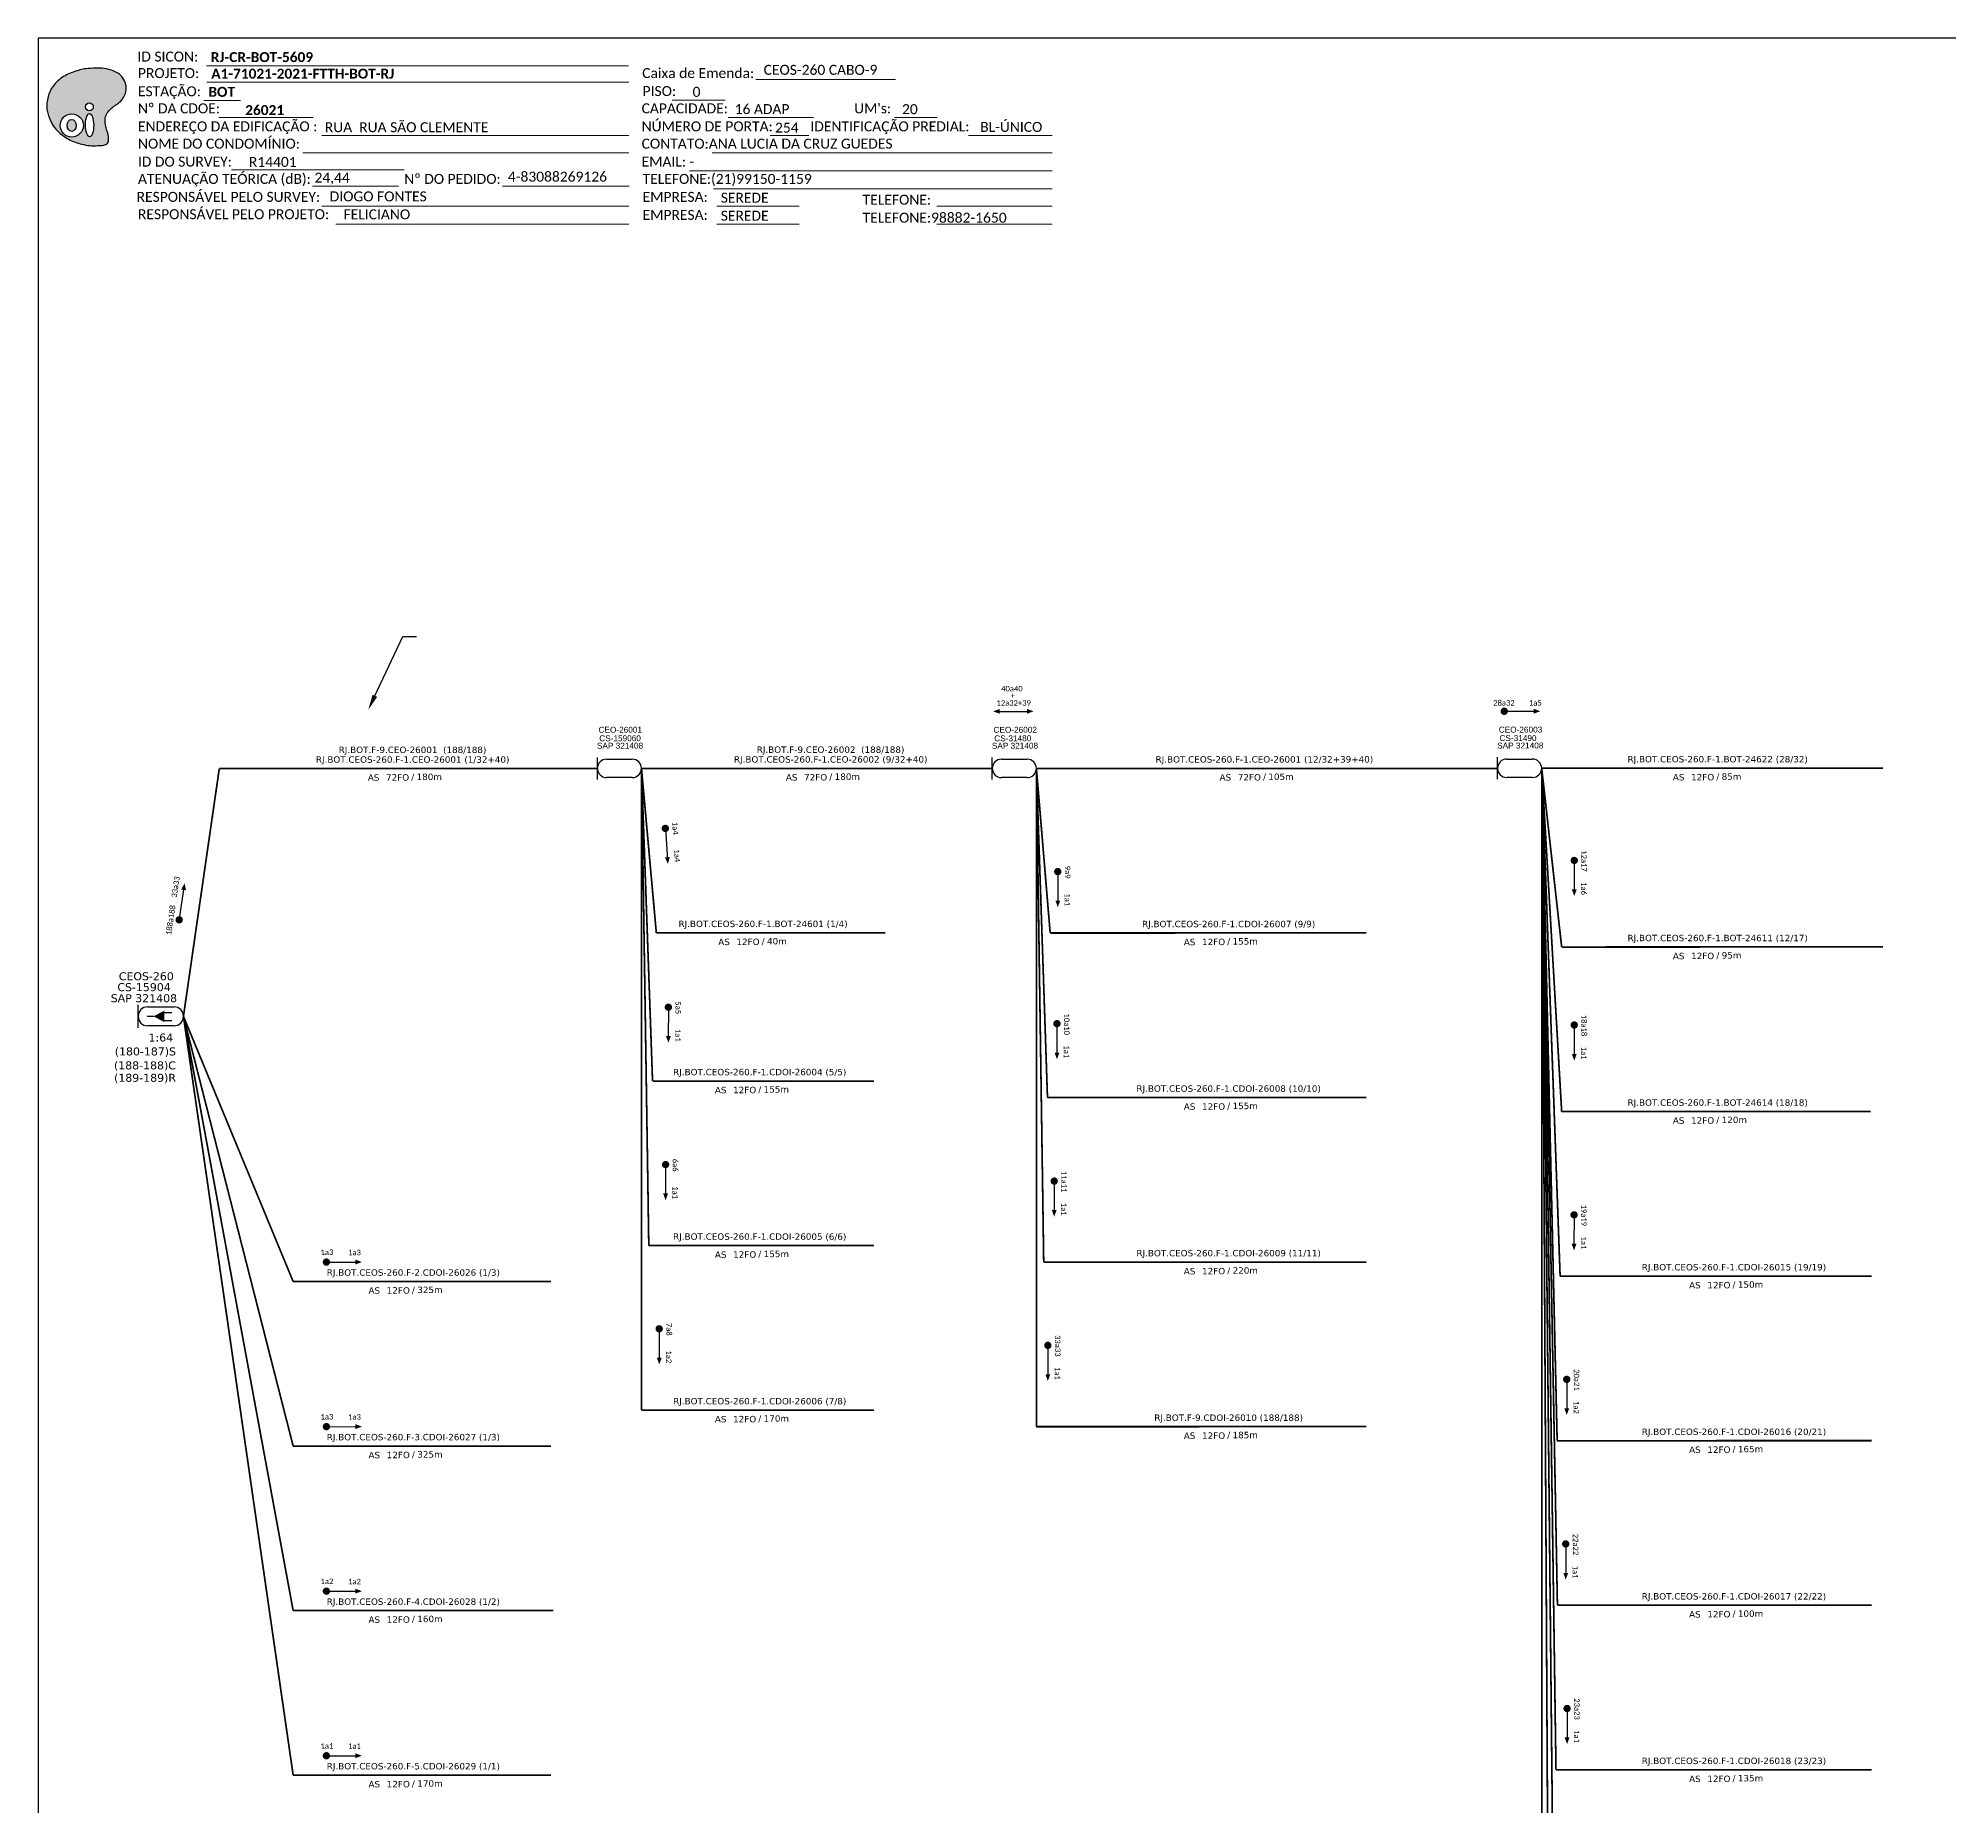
# Model space of a CAD drawing. Header units: metres. Extents: x -10 to 1772, y -3 to 591.
# Drawn here: x -10 to 413.4, y 199.4 to 591.1 of the extents above; entities that cross this region are included whole.
import ezdxf
from ezdxf import colors
from ezdxf.entities.mleader import LeaderData, LeaderLine
from ezdxf.enums import TextEntityAlignment as Align
from ezdxf.math import Vec2, Vec3

# ---------------------------------------------------------------- set-up
doc = ezdxf.new("R2010")
doc.units = ezdxf.units.M
doc.layers.add("20.0-LEGENDA DOS CDO'S", color=1, linetype='Continuous', lineweight=0)
doc.layers.add('40.1-ETIQUETAS', color=1, linetype='Continuous', lineweight=20)
for name, color, linetype in [('20.4-CEOS', 1, 'Continuous'), ('30.4-Selo', 7, 'Continuous'), ('CAP a instalar', 1, 'Continuous'), ('label_cabos', 7, 'Continuous'), ('SETA', 7, 'Continuous')]:
    doc.layers.add(name, color=color, linetype=linetype)
doc.styles.add('ARIAL', font='arial.ttf')
doc.styles.add('siredit', font='verdana.ttf')
doc.styles.get("Standard").update_dxf_attribs({"font": 'arial.ttf'})
doc.styles.add('WMF-Calibri0', font='calibri.ttf')
doc.styles.add('WMF-Calibri1', font='calibrib.ttf')
doc.linetypes.add('FENCELINE1', pattern='A,0.25,-0.1,[133,ltypeshp.shx,S=0.1,R=0,X=-0.1,Y=0],-0.1,1', length=1.45)

# ---------------------------------------------------------------- blocks, each defined once
blk = doc.blocks.new('OI')
h = blk.add_hatch(color=40)
edge = h.paths.add_edge_path()
edge.add_spline(control_points=[(4.35, -0.67), (3.92, -0.99), (3.26, -1.5), (2.81, -2.59), (2.9, -3.5), (3.06, -4.27), (3.31, -4.85), (3.37, -5.39), (3.4, -5.88), (3.2, -6.4), (2.54, -6.61), (1.65, -6.63), (0.55, -6.67), (-0.56, -6.42), (-1.61, -6.14), (-2.77, -5.61), (-3.92, -4.77), (-4.89, -3.7), (-5.34, -2.65), (-5.6, -1.94), (-5.85, -0.96), (-5.71, 0.47), (-5.1, 2.02), (-4.14, 3.02), (-3.3, 3.61), (-2.37, 4.16), (-1.36, 4.44), (-0.56, 4.7), (0.79, 4.85), (2.24, 4.97), (3.79, 4.57), (4.67, 4.21), (5.44, 3.65), (5.76, 2.99), (6.03, 2.21), (6.01, 1.46), (5.72, 0.64), (5.31, 0.08), (4.88, -0.38), (4.51, -0.55), (4.35, -0.67)], knot_values=[0, 0, 0, 0, 1.60434, 2.417191, 3.427595, 4.282808, 4.776746, 5.304182, 5.888771, 6.258406, 6.858137, 7.79129, 8.986195, 10.124242, 11.187857, 12.242908, 13.953784, 15.414161, 16.515391, 17.349188, 17.675853, 19.552021, 21.515531, 22.568638, 23.63245, 24.621084, 25.782718, 26.745347, 27.142653, 29.870543, 31.004649, 31.921532, 32.709589, 33.801391, 34.042471, 35.192333, 35.971461, 36.628871, 37.254359, 37.836911, 37.836911, 37.836911, 37.836911], degree=3, periodic=0)
h.paths.add_polyline_path([(1.13, -0.87, -1), (-0.04, -0.87, -1)], flags=16)
edge = h.paths.add_edge_path(flags=16)
edge.add_ellipse((0.56, -3.59), major_axis=(-0.02, 1.71), ratio=0.361305, start_angle=0, end_angle=360)
h.paths.add_polyline_path([(-0.36, -3.62, -1), (-3.8, -3.62, -1)], flags=16)
edge = h.paths.add_edge_path(flags=0)
edge.add_ellipse((-2.08, -3.62), major_axis=(0, 0.885), ratio=0.758294, start_angle=0, end_angle=360)
at = {"color": 40}
for centre, radius in [((-2.08, -3.62), 1.72), ((0.54, -0.87), 0.587)]:
    blk.add_circle(centre, radius, dxfattribs=at)
blk.add_ellipse((-2.08, -3.62), major_axis=(0, 0.885), ratio=0.758294, start_param=-3.141592653589792, end_param=3.141592653589792, dxfattribs=at)
blk.add_ellipse((0.56, -3.59), major_axis=(-0.02, 1.71), ratio=0.361305, dxfattribs=at)
at = {"color": 40, "start_tangent": (-0.800898, -0.598801), "end_tangent": (-0.800898, -0.598801)}
blk.add_spline([(4.35, -0.67), (3.2, -1.78), (2.9, -2.54), (2.92, -3.55), (3.12, -4.38), (3.28, -4.85), (3.37, -5.37), (3.35, -5.95), (3.2, -6.29), (2.66, -6.55), (1.73, -6.63), (0.54, -6.62), (-0.58, -6.41), (-1.6, -6.11), (-2.56, -5.67), (-3.95, -4.67), (-4.89, -3.56), (-5.37, -2.56), (-5.64, -1.78), (-5.72, -1.46), (-5.63, 0.42), (-4.84, 2.22), (-4.13, 2.99), (-3.27, 3.62), (-2.4, 4.09), (-1.3, 4.47), (-0.37, 4.72), (0.02, 4.77), (2.75, 4.8), (3.85, 4.53), (4.69, 4.16), (5.31, 3.68), (5.85, 2.73), (5.93, 2.5), (5.94, 1.35), (5.67, 0.62), (5.29, 0.08), (4.84, -0.36), (4.35, -0.67)], degree=3, dxfattribs=at)

msp = doc.modelspace()

# ---------------------------------------------------------------- linework, layer by layer
at = {"color": 5}
for p, q in [((313.23, 426.96), (313.23, 431.87)), ((315.27, 431.45), (320.97, 431.45)), ((320.97, 427.38), (315.27, 427.38))]:
    msp.add_line(p, q, dxfattribs=at)
at = {"color": 7}
msp.add_lwpolyline([(-10.03, -2.89), (830.97, -2.89), (830.97, 591.11), (-10.03, 591.11)], close=True, dxfattribs=at)
at = {"lineweight": 0}
for points in [[(27.22, 585.03), (120.72, 585.03)], [(27.33, 581.37), (120.83, 581.37)], [(148.94, 581.98), (179.87, 581.98)], [(26.69, 577.34), (34.75, 577.34)], [(130.43, 577.39), (142.1, 577.39)], [(142.79, 573.56), (161.73, 573.56)], [(52.82, 569.57), (120.83, 569.57)], [(48.62, 565.74), (120.83, 565.74)], [(139.24, 565.74), (214.6, 565.74)], [(32.82, 561.97), (71.03, 561.97)], [(134.27, 561.76), (214.6, 561.76)], [(139.55, 557.78), (214.6, 557.78)]]:
    msp.add_lwpolyline(points, dxfattribs=at)
at = {"color": 7, "lineweight": 0}
for points in [[(29.97, 573.56), (50.85, 573.56)], [(179.65, 573.56), (189.08, 573.56)], [(152.13, 569.57), (160.68, 569.57)], [(196.06, 569.57), (214.56, 569.57)], [(50.71, 558.32), (69.8, 558.32)], [(92.84, 558.32), (120.86, 558.32)], [(52.82, 553.95), (120.83, 553.95)], [(140.3, 553.95), (158.51, 553.95)], [(189.04, 553.95), (214.6, 553.95)], [(55.89, 549.96), (120.83, 549.96)], [(140.3, 549.96), (158.51, 549.96)], [(189.04, 549.96), (214.6, 549.96)]]:
    msp.add_lwpolyline(points, dxfattribs=at)
at = {"const_width": 0.81}
for points in [[(314.31, 442.03, 1), (315.12, 442.03, 1)], [(128.86, 416.49, 1), (128.92, 415.68, 1)], [(215.81, 406.92, 1), (215.81, 406.11, 1)], [(330.22, 409.39, 1), (330.22, 408.58, 1)], [(129.55, 376.89, 1), (129.55, 376.08, 1)], [(215.63, 373.24, 1), (215.63, 372.43, 1)], [(330.22, 372.94, 1), (330.22, 372.13, 1)], [(128.94, 342.03, 1), (128.94, 341.22, 1)], [(215.02, 338.37, 1), (215.02, 337.56, 1)], [(330.17, 330.9, 1), (330.17, 330.09, 1)], [(53.4, 320.03, 1), (54.21, 320.03, 1)], [(127.53, 305.65, 1), (127.53, 304.84, 1)], [(213.61, 301.99, 1), (213.61, 301.18, 1)], [(328.55, 294.45, 1), (328.55, 293.64, 1)], [(53.4, 283.58, 1), (54.21, 283.58, 1)], [(328.33, 258, 1), (328.33, 257.19, 1)], [(53.4, 247.13, 1), (54.21, 247.13, 1)], [(328.63, 221.55, 1), (328.63, 220.74, 1)], [(53.4, 210.68, 1), (54.21, 210.68, 1)]]:
    msp.add_lwpolyline(points, format="xyb", close=True, dxfattribs=at)
at = {"color": 5, "const_width": 0.378}
msp.add_lwpolyline([(211.08, 429.37), (313.23, 429.37)], dxfattribs=at)
at = {"color": 7, "const_width": 0.81}
msp.add_lwpolyline([(21.13, 395.43, 1), (21.25, 396.23, 1)], format="xyb", close=True, dxfattribs=at)
at = {"color": 5}
for centre, start, end in [((315.27, 429.41), 90, 270), ((320.97, 429.41), 270, 90)]:
    msp.add_arc(centre, 2.03, start, end, dxfattribs=at)
at = {"layer": '20.4-CEOS', "color": 7}
for p, q in [((113.82, 426.92), (113.82, 431.83)), ((115.85, 431.41), (121.56, 431.41)), ((201.3, 426.92), (201.3, 431.83)), ((203.34, 431.41), (209.04, 431.41)), ((121.56, 427.34), (115.85, 427.34)), ((209.04, 427.34), (203.34, 427.34))]:
    msp.add_line(p, q, dxfattribs=at)
at = {"layer": '20.4-CEOS', "color": 5}
for p, q in [((14.2, 376.55), (20.06, 376.55)), ((20.06, 372.37), (14.2, 372.37))]:
    msp.add_line(p, q, dxfattribs=at)
at = {"layer": '20.4-CEOS', "color": 5, "const_width": 0.378}
msp.add_lwpolyline([(30.08, 429.34), (113.82, 429.38)], dxfattribs=at)
at = {"layer": '20.4-CEOS', "color": 5}
for points in [[(12.12, 371.94), (12.12, 376.98)], [(15.51, 374.46), (14.11, 374.46)], [(17.82, 375.29), (19.6, 375.29)], [(17.82, 373.55), (19.6, 373.55)]]:
    msp.add_lwpolyline(points, dxfattribs=at)
msp.add_lwpolyline([(15.51, 374.46, 0, 2.58, 0), (17.93, 374.46, 2.58, 2.58, 0)], format="xyseb", dxfattribs=at)
at = {"layer": '20.4-CEOS', "color": 7}
for centre, start, end in [((115.85, 429.38), 90, 270), ((121.56, 429.38), 270, 90), ((203.34, 429.37), 90, 270), ((209.04, 429.37), 270, 90)]:
    msp.add_arc(centre, 2.03, start, end, dxfattribs=at)
at = {"layer": '20.4-CEOS', "color": 5}
for centre, start, end in [((14.2, 374.46), 90, 270), ((20.06, 374.46), 270, 90)]:
    msp.add_arc(centre, 2.09, start, end, dxfattribs=at)
at = {"layer": 'CAP a instalar', "color": 5, "linetype": 'FENCELINE1', "ltscale": 7, "const_width": 0.378}
for points in [[(22.14, 374.46), (30.08, 429.34)], [(123.6, 429.38), (201.3, 429.37)]]:
    msp.add_lwpolyline(points, dxfattribs=at)
at = {"layer": 'CAP a instalar', "color": 8, "linetype": 'FENCELINE1', "ltscale": 7, "const_width": 0.378}
for points in [[(123.6, 429.38), (123.6, 287.23)], [(123.6, 429.38), (125.22, 323.68)], [(123.6, 429.38), (126.05, 360.13)], [(211.08, 429.37), (211.08, 283.57)], [(211.08, 429.37), (212.7, 320.02)], [(211.08, 429.37), (213.53, 356.47)], [(211.08, 429.37), (214.13, 392.92)], [(324.64, 134.66), (323.01, 429.41)], [(327.09, 316.89), (323.01, 429.41)], [(326.43, 280.46), (323.01, 429.41)], [(326.49, 244.01), (323.01, 429.41)], [(326.17, 207.58), (323.01, 429.41)], [(325.63, 171.11), (323.01, 429.41)], [(214.13, 392.92), (284.18, 392.93)], [(46.44, 206.38), (22.14, 374.46), (22.14, 374.46)], [(46.44, 315.73), (22.14, 374.46)], [(46.44, 279.28), (22.14, 374.46)], [(46.44, 242.83), (22.14, 374.46)], [(126.05, 360.13), (175.1, 360.12)], [(213.53, 356.48), (284.18, 356.48)], [(125.22, 323.68), (175.1, 323.67)], [(212.7, 320.02), (284.18, 320.03)], [(46.44, 315.73), (103.53, 315.73)], [(327.09, 316.89), (396.11, 316.92)], [(123.6, 287.23), (175.1, 287.22)], [(123.6, 287.23), (123.6, 287.23)], [(134.97, 287.23), (134.97, 287.23)], [(211.08, 283.57), (284.18, 283.58)], [(212.7, 283.57), (212.7, 283.57)], [(214.32, 283.57), (214.32, 283.57)], [(46.44, 279.28), (103.53, 279.28)], [(326.43, 280.46), (396.11, 280.47)], [(46.44, 242.83), (104.11, 242.83)], [(51.33, 242.83), (51.33, 242.83)], [(62.71, 242.83), (62.71, 242.83)], [(326.49, 244.01), (396.11, 244.02)], [(326.17, 207.58), (396.11, 207.57)], [(46.44, 206.38), (103.53, 206.38)], [(62.71, 206.38), (62.71, 206.38)]]:
    msp.add_lwpolyline(points, dxfattribs=at)
at = {"layer": 'CAP a instalar', "color": 7, "linetype": 'FENCELINE1', "ltscale": 7, "const_width": 0.378}
for points in [[(123.6, 429.38), (126.89, 392.93)], [(323.01, 429.41), (398.61, 429.45)], [(323.01, 429.41), (327.43, 389.81)], [(327.43, 353.36), (323.01, 429.41)], [(126.89, 392.93), (177.6, 392.96)], [(327.43, 389.81), (398.61, 389.84)], [(327.43, 353.36), (395.88, 353.39)]]:
    msp.add_lwpolyline(points, dxfattribs=at)
at = {"layer": 'CAP a instalar', "color": 1, "linetype": 'FENCELINE1', "ltscale": 7, "const_width": 0.378}
msp.add_lwpolyline([(323.01, 429.41), (323.05, 98.21)], dxfattribs=at)
at = {"layer": 'SETA'}
for points in [[(202.57, 442.01), (209.53, 442.01)], [(202.57, 442.01), (209.53, 442.01)], [(314.82, 442.03), (321.79, 442.03)], [(128.89, 416.09), (129.37, 409.14)], [(215.81, 406.51), (215.81, 399.55)], [(330.22, 408.99), (330.21, 402.02)], [(129.55, 376.49), (129.54, 369.53)], [(215.63, 372.83), (215.62, 365.87)], [(330.22, 372.54), (330.21, 365.57)], [(128.94, 341.62), (128.93, 334.66)], [(215.02, 337.97), (215.01, 331)], [(330.17, 330.5), (330.16, 323.53)], [(53.81, 320.03), (60.77, 320.02)], [(127.53, 305.25), (127.53, 298.28)], [(213.61, 301.59), (213.6, 294.63)], [(328.55, 294.05), (328.54, 287.08)], [(53.81, 283.58), (60.77, 283.57)], [(328.33, 257.6), (328.32, 250.63)], [(53.81, 247.13), (60.77, 247.12)], [(328.63, 221.15), (328.62, 214.18)], [(53.81, 210.68), (60.77, 210.67)]]:
    msp.add_lwpolyline(points, dxfattribs=at)
at = {"layer": 'SETA', "color": 7}
msp.add_lwpolyline([(21.24, 396.14), (22.27, 403.02)], dxfattribs=at)
at = {"layer": 'SETA'}
for points in [[(202.96, 441.48), (201.48, 442.02), (202.96, 442.56)], [(208.97, 442.56), (210.46, 442.02), (208.97, 441.48)], [(208.97, 442.56), (210.46, 442.02), (208.97, 441.48)], [(321.23, 442.58), (322.71, 442.04), (321.23, 441.5)], [(129.88, 409.74), (129.45, 408.22), (128.8, 409.66)], [(330.76, 402.58), (330.22, 401.1), (329.68, 402.58)], [(216.36, 400.11), (215.82, 398.62), (215.28, 400.11)], [(130.1, 370.08), (129.55, 368.6), (129.02, 370.08)], [(216.17, 366.43), (215.63, 364.94), (215.09, 366.43)], [(330.76, 366.13), (330.22, 364.65), (329.68, 366.13)], [(129.48, 335.22), (128.94, 333.74), (128.4, 335.22)], [(215.56, 331.56), (215.02, 330.08), (214.48, 331.56)], [(330.72, 324.09), (330.17, 322.61), (329.64, 324.09)], [(60.21, 320.57), (61.69, 320.03), (60.21, 319.49)], [(128.08, 298.84), (127.54, 297.36), (127, 298.84)], [(214.16, 295.18), (213.61, 293.7), (213.08, 295.19)], [(60.21, 284.12), (61.69, 283.58), (60.21, 283.04)], [(329.1, 287.64), (328.55, 286.16), (328.02, 287.64)], [(328.88, 251.19), (328.33, 249.71), (327.8, 251.19)], [(60.21, 247.67), (61.69, 247.13), (60.21, 246.59)], [(329.17, 214.74), (328.63, 213.26), (328.09, 214.74)], [(60.21, 211.22), (61.69, 210.68), (60.21, 210.14)]]:
    msp.add_solid(points, dxfattribs=at)
at = {"layer": 'SETA', "color": 7}
msp.add_solid([(21.64, 402.55), (22.39, 403.94), (22.71, 402.39)], dxfattribs=at)

# ---------------------------------------------------------------- block references
at = {"color": 7, "xscale": 1.494060215586407, "yscale": 1.494060215586408, "zscale": 1.494060215586409, "rotation": 0.1532896023948994}
msp.add_blockref('OI', (0.49, 577.22), dxfattribs=at)

# ---------------------------------------------------------------- texts
at = {"lineweight": 0, "style": 'WMF-Calibri0'}
for s, height, p in [('ID SICON:', 2.206, (11.95, 585.95)), ('PROJETO:', 2.206, (12.06, 582.29)), ('Caixa de Emenda:', 2.2064, (123.76, 582.29)), ('ESTAÇÃO:', 2.206, (12.06, 578.26)), ('PISO:', 2.206, (123.85, 578.31)), ('CAPACIDADE:', 2.2064, (123.63, 574.48)), ('ENDEREÇO DA EDIFICAÇÃO :', 2.2064, (12.06, 570.49)), ('NOME DO CONDOMÍNIO: ', 2.2064, (12.06, 566.66)), ('CONTATO:ANA LUCIA DA CRUZ GUEDES', 2.2064, (123.63, 566.66)), ('ID DO SURVEY:', 2.2064, (12.06, 562.68)), ('R14401', 2.206, (36.63, 562.62)), ('EMAIL: -', 2.206, (123.63, 562.68)), ('ATENUAÇÃO TEÓRICA (dB):', 2.2064, (12.06, 558.85)), ('24,44', 2.206, (51.17, 559.14)), ('TELEFONE:(21)99150-1159', 2.2064, (123.85, 558.85))]:
    msp.add_text(s, height=height, dxfattribs=at).set_placement(p)
for s, height, style, p in [('A1-71021-2021-FTTH-BOT-RJ', 2.2064, 'WMF-Calibri1', (28.3, 582.17)), ('RJ-CR-BOT-5609 ', 2.2064, 'WMF-Calibri1', (28.19, 585.83)), ('CEOS-260 CABO-9', 2.2064, 'WMF-Calibri0', (150.66, 583.01)), ('BOT', 2.206, 'WMF-Calibri1', (27.67, 578.14)), ('0', 2.21, 'WMF-Calibri0', (134.92, 578.13)), ('16 ADAP', 2.206, 'WMF-Calibri0', (144.24, 574.32)), ('RUA  RUA SÃO CLEMENTE', 2.2064, 'WMF-Calibri0', (53.45, 570.3))]:
    msp.add_text(s, height=height, dxfattribs=dict(style=style)).set_placement(p)
at = {"color": 7, "lineweight": 0, "style": 'WMF-Calibri0'}
for s, height, p in [('Nº DA CDOE:', 2.2064, (12.06, 574.48)), ("UM's:", 2.206, (170.7, 574.48)), ('NÚMERO DE PORTA:', 2.2064, (123.63, 570.49)), ('IDENTIFICAÇÃO PREDIAL:', 2.2064, (161.01, 570.49)), ('Nº DO PEDIDO:', 2.2064, (71.04, 558.85)), ('RESPONSÁVEL PELO SURVEY:', 2.2064, (11.76, 554.87)), ('DIOGO FONTES', 2.2064, (54.54, 554.98)), ('EMPRESA:', 2.206, (123.85, 554.87)), ('TELEFONE:', 2.206, (172.59, 554.24)), ('RESPONSÁVEL PELO PROJETO:', 2.2064, (12.06, 551.03)), ('FELICIANO', 2.206, (57.61, 551)), ('EMPRESA:', 2.206, (123.85, 550.88)), ('TELEFONE:98882-1650', 2.2064, (172.59, 550.26))]:
    msp.add_text(s, height=height, dxfattribs=at).set_placement(p)
at = {"color": 7, "style": 'WMF-Calibri1'}
msp.add_text('26021', height=2.206, dxfattribs=at).set_placement((40.13, 574.1), align=Align.CENTER)
at = {"color": 7, "style": 'WMF-Calibri0'}
for s, height, p in [('20', 2.206, (181.31, 574.3)), ('254', 2.206, (153.18, 570.2)), ('BL-ÚNICO', 2.206, (198.62, 570.37)), ('4-83088269126 ', 2.2064, (94, 559.35)), ('SEREDE', 2.206, (141.16, 554.68)), ('SEREDE', 2.206, (141.16, 550.7))]:
    msp.add_text(s, height=height, dxfattribs=at).set_placement(p)
at = {"char_height": 1.215, "width": 20.5406, "attachment_point": 5}
for s, insert in [('\\pxt9;\\C1;\\fCalibri|b0|i0|c0|p34;40a40', (205.65, 447.03)), ('\\pxt9;\\C1;\\fCalibri|b0|i0|c0|p34;+', (205.82, 445.47)), ('\\pt9;{\\fCalibri|b0|i0|c0|p34;\\C7;12a32+39}', (206.05, 443.87)), ('\\pxt9;\\C7;\\fCalibri|b0|i0|c0|p34;28a32', (314.64, 443.89)), ('\\pxt9;\\C7;\\fCalibri|b0|i0|c0|p34;1a5', (321.6, 443.89))]:
    msp.add_mtext(s, dxfattribs=dict(at, insert=insert))
for s, insert, rotation in [('\\C7;\\fCalibri|b0|i0|c0|p34;1a4', (131.07, 416.12), 274.672), ('\\C7;\\fCalibri|b0|i0|c0|p34;1a4', (131.44, 410.03), 273.9437), ('\\C7;\\fCalibri|b0|i0|c0|p34;12a17', (332.39, 408.87), 270.6666), ('\\C7;\\fCalibri|b0|i0|c0|p34;9a9', (217.99, 406.39), 270.6666), ('\\C7;\\fCalibri|b0|i0|c0|p34;1a6', (332.34, 402.76), 269.9383), ('\\C7;\\fCalibri|b0|i0|c0|p34;1a1', (217.93, 400.29), 269.9383), ('\\C7;\\fCalibri|b0|i0|c0|p34;5a5', (131.73, 376.37), 270.6666), ('\\C7;\\fCalibri|b0|i0|c0|p34;10a10 ', (217.8, 372.71), 270.6666), ('\\C7;\\fCalibri|b0|i0|c0|p34;18a18', (332.39, 372.42), 270.6666), ('\\C7;\\fCalibri|b0|i0|c0|p34;1a1', (131.67, 370.26), 269.9383), ('\\C7;\\fCalibri|b0|i0|c0|p34;1a1', (217.75, 366.61), 269.9383), ('\\C7;\\fCalibri|b0|i0|c0|p34;1a1', (332.34, 366.31), 269.9383), ('\\C7;\\fCalibri|b0|i0|c0|p34;6a6', (131.11, 341.5), 270.6666), ('\\C7;\\fCalibri|b0|i0|c0|p34;11a11', (217.19, 337.85), 270.6666), ('\\C7;\\fCalibri|b0|i0|c0|p34;1a1', (131.06, 335.4), 269.9383), ('\\C7;\\fCalibri|b0|i0|c0|p34;1a1', (217.14, 331.74), 269.9383), ('\\C7;\\fCalibri|b0|i0|c0|p34;19a19', (332.35, 330.37), 270.6666), ('\\C7;\\fCalibri|b0|i0|c0|p34;1a3 ', (53.93, 322.2), 0.6666), ('\\C7;\\fCalibri|b0|i0|c0|p34;1a3', (60.03, 322.15), 359.9383), ('\\C7;\\fCalibri|b0|i0|c0|p34;1a1', (332.29, 324.27), 269.9383), ('\\C7;\\fCalibri|b0|i0|c0|p34;7a8', (129.71, 305.13), 270.6666), ('\\C7;\\fCalibri|b0|i0|c0|p34;33a33', (215.79, 301.47), 270.6666), ('\\C7;\\fCalibri|b0|i0|c0|p34;1a2', (129.65, 299.02), 269.9383), ('\\C7;\\fCalibri|b0|i0|c0|p34;1a1', (215.73, 295.36), 269.9383), ('\\C7;\\fCalibri|b0|i0|c0|p34;20a21 ', (330.73, 293.92), 270.6666), ('\\C7;\\fCalibri|b0|i0|c0|p34;1a2', (330.67, 287.82), 269.9383), ('\\C7;\\fCalibri|b0|i0|c0|p34;1a3', (53.93, 285.75), 0.6666), ('\\C7;\\fCalibri|b0|i0|c0|p34;1a3', (60.03, 285.7), 359.9383), ('\\C7;\\fCalibri|b0|i0|c0|p34;22a22 ', (330.51, 257.47), 270.6666), ('\\C7;\\fCalibri|b0|i0|c0|p34;1a2', (53.93, 249.3), 0.6666), ('\\C7;\\fCalibri|b0|i0|c0|p34;1a2', (60.03, 249.25), 359.9383), ('\\C7;\\fCalibri|b0|i0|c0|p34;1a1', (330.45, 251.37), 269.9383), ('\\C7;\\fCalibri|b0|i0|c0|p34;23a23', (330.8, 221.02), 270.6666), ('\\C7;\\fCalibri|b0|i0|c0|p34;1a1', (330.75, 214.92), 269.9383), ('\\C7;\\fCalibri|b0|i0|c0|p34;1a1', (53.93, 212.85), 0.6666), ('\\C7;\\fCalibri|b0|i0|c0|p34;1a1', (60.03, 212.8), 359.9383)]:
    msp.add_mtext(s, dxfattribs=dict(at, insert=insert, rotation=rotation))
at = {"color": 7, "char_height": 1.215, "width": 20.5406, "attachment_point": 5, "rotation": 81.5081}
for s, insert in [('\\C7;\\fCalibri|b0|i0|c0|p34;33a33', (20.4, 403.12)), ('\\C7;\\fCalibri|b0|i0|c0|p34;188a188', (19.31, 395.78))]:
    msp.add_mtext(s, dxfattribs=dict(at, insert=insert))
at = {"layer": "20.0-LEGENDA DOS CDO'S", "color": 7, "style": 'ARIAL'}
for s, p in [('CEO-26001', (114.09, 437.28)), ('CS-159060', (114.25, 435.39)), ('CEO-26002', (201.57, 437.27)), ('CS-31480', (201.74, 435.38)), ('SAP 321408', (113.73, 433.74)), ('SAP 321408', (201.21, 433.74))]:
    msp.add_text(s, height=1.305, rotation=0.118, dxfattribs=at).set_placement(p)
at = {"layer": "20.0-LEGENDA DOS CDO'S", "color": 5, "style": 'ARIAL'}
for s, p in [('CEO-26003', (313.5, 437.31)), ('CS-31490', (313.66, 435.43)), ('SAP 321408', (313.14, 433.78))]:
    msp.add_text(s, height=1.305, rotation=0.118, dxfattribs=at).set_placement(p)
at = {"layer": '20.4-CEOS', "color": 5, "style": 'siredit'}
for s, p in [('CS-15904', (13.41, 381.81)), ('CEOS-260', (13.91, 384.22)), ('SAP 321408', (13.38, 379.36)), ('1:64', (17.13, 370.65)), ('(188-188)C', (13.61, 364.48)), ('(180-187)S', (13.71, 367.57)), ('(189-189)R', (13.63, 361.73))]:
    msp.add_text(s, height=1.768, dxfattribs=at).set_placement(p, align=Align.TOP_CENTER)
at = {"layer": '30.4-Selo', "color": 8, "style": 'siredit'}
for s, p in [('RJ.BOT.CEOS-260.F-1.CDOI-26007 (9/9)', (253.66, 394.91)), ('RJ.BOT.CEOS-260.F-1.CDOI-26004 (5/5)', (149.79, 362.12)), ('RJ.BOT.CEOS-260.F-1.CDOI-26008 (10/10)', (253.66, 358.46)), ('RJ.BOT.CEOS-260.F-1.CDOI-26005 (6/6)', (149.79, 325.67)), ('RJ.BOT.CEOS-260.F-1.CDOI-26009 (11/11)', (253.66, 322.01)), ('RJ.BOT.CEOS-260.F-2.CDOI-26026 (1/3)', (73.06, 317.71)), ('RJ.BOT.CEOS-260.F-1.CDOI-26015 (19/19)', (365.59, 318.89)), ('RJ.BOT.CEOS-260.F-1.CDOI-26006 (7/8)', (149.79, 289.22)), ('RJ.BOT.F-9.CDOI-26010 (188/188)', (253.66, 285.56)), ('RJ.BOT.CEOS-260.F-3.CDOI-26027 (1/3)', (73.06, 281.26)), ('RJ.BOT.CEOS-260.F-1.CDOI-26016 (20/21)', (365.59, 282.44)), ('RJ.BOT.CEOS-260.F-1.CDOI-26017 (22/22)', (365.59, 245.99)), ('RJ.BOT.CEOS-260.F-4.CDOI-26028 (1/2)', (73.06, 244.81)), ('RJ.BOT.CEOS-260.F-5.CDOI-26029 (1/1)', (73.06, 208.36)), ('RJ.BOT.CEOS-260.F-1.CDOI-26018 (23/23)', (365.59, 209.54))]:
    msp.add_text(s, height=1.4172, dxfattribs=at).set_placement(p, align=Align.MIDDLE_CENTER)
at = {"layer": '40.1-ETIQUETAS', "color": 1, "style": 'siredit'}
for s, p in [('RJ.BOT.CEOS-260.F-1.CEO-26001 (1/32+40)', (72.91, 431.34)), ('RJ.BOT.CEOS-260.F-1.CEO-26002 (9/32+40)', (165.51, 431.38)), ('RJ.BOT.CEOS-260.F-1.CEO-26001 (12/32+39+40)', (261.58, 431.38))]:
    msp.add_text(s, height=1.4172, dxfattribs=at).set_placement(p, align=Align.MIDDLE_CENTER)
at = {"layer": '40.1-ETIQUETAS', "color": 7, "style": 'siredit'}
for s, p in [('RJ.BOT.F-9.CEO-26001  (188/188)', (72.88, 433.49)), ('RJ.BOT.F-9.CEO-26002  (188/188)', (165.48, 433.53)), ('RJ.BOT.CEOS-260.F-1.BOT-24622 (28/32)', (361.99, 431.42)), ('RJ.BOT.CEOS-260.F-1.BOT-24601 (1/4)', (150.53, 394.94)), ('RJ.BOT.CEOS-260.F-1.BOT-24611 (12/17)', (361.99, 391.81)), ('RJ.BOT.CEOS-260.F-1.BOT-24614 (18/18)', (361.99, 355.36))]:
    msp.add_text(s, height=1.4172, dxfattribs=at).set_placement(p, align=Align.MIDDLE_CENTER)
for s, height, p in [('AS', 1.417, (65.54, 427.36)), ('72FO', 1.417, (72.14, 427.38)), ('/', 1.42, (73.26, 427.51)), ('AS', 1.417, (158.14, 427.4)), ('72FO', 1.417, (164.74, 427.42)), ('/', 1.42, (165.86, 427.55)), ('AS', 1.417, (254.21, 427.39)), ('72FO', 1.417, (260.81, 427.41)), ('/', 1.42, (261.93, 427.54)), ('AS', 1.417, (354.62, 427.43)), ('12FO', 1.417, (361.22, 427.45)), ('/', 1.42, (362.34, 427.58)), ('AS', 1.417, (143.16, 390.95)), ('12FO', 1.417, (149.76, 390.97)), ('/', 1.42, (150.88, 391.1)), ('AS', 1.417, (354.62, 387.82)), ('12FO', 1.417, (361.22, 387.84)), ('/', 1.42, (362.34, 387.98)), ('AS', 1.417, (354.62, 351.37)), ('12FO', 1.417, (361.22, 351.39)), ('/', 1.42, (362.34, 351.53))]:
    msp.add_text(s, height=height, dxfattribs=at).set_placement(p, align=Align.MIDDLE_RIGHT)
for s, p in [('180m', (73.79, 427.51)), ('180m', (166.39, 427.55)), ('105m', (262.46, 427.54)), ('85m', (362.87, 427.58)), ('40m', (151.41, 391.1)), ('95m', (362.87, 387.98)), ('120m', (362.87, 351.53))]:
    msp.add_text(s, height=1.417, dxfattribs=at).set_placement(p, align=Align.MIDDLE_LEFT)
at = {"layer": '40.1-ETIQUETAS', "color": 8, "style": 'siredit'}
for s, height, p in [('AS', 1.417, (246.29, 390.92)), ('12FO', 1.417, (252.89, 390.94)), ('/', 1.42, (254, 391.07)), ('AS', 1.417, (142.42, 358.13)), ('12FO', 1.417, (149.02, 358.15)), ('/', 1.42, (150.13, 358.28)), ('AS', 1.417, (246.29, 354.47)), ('12FO', 1.417, (252.89, 354.49)), ('/', 1.42, (254, 354.62)), ('AS', 1.417, (142.42, 321.68)), ('12FO', 1.417, (149.02, 321.7)), ('/', 1.42, (150.13, 321.83)), ('AS', 1.417, (246.29, 318.02)), ('12FO', 1.417, (252.89, 318.04)), ('/', 1.42, (254, 318.17)), ('AS', 1.417, (65.69, 313.73)), ('12FO', 1.417, (72.29, 313.75)), ('/', 1.42, (73.4, 313.88)), ('AS', 1.417, (358.22, 314.91)), ('12FO', 1.417, (364.82, 314.93)), ('/', 1.42, (365.93, 315.06)), ('AS', 1.417, (142.42, 285.23)), ('12FO', 1.417, (149.02, 285.25)), ('/', 1.42, (150.13, 285.38)), ('AS', 1.417, (246.29, 281.57)), ('12FO', 1.417, (252.89, 281.59)), ('/', 1.42, (254, 281.72)), ('AS', 1.417, (65.69, 277.28)), ('12FO', 1.417, (72.29, 277.3)), ('/', 1.42, (73.4, 277.43)), ('AS', 1.417, (358.22, 278.46)), ('12FO', 1.417, (364.82, 278.48)), ('/', 1.42, (365.93, 278.61)), ('AS', 1.417, (65.69, 240.83)), ('12FO', 1.417, (72.29, 240.85)), ('/', 1.42, (73.4, 240.98)), ('AS', 1.417, (358.22, 242.01)), ('12FO', 1.417, (364.82, 242.03)), ('/', 1.42, (365.93, 242.16)), ('AS', 1.417, (65.69, 204.38)), ('12FO', 1.417, (72.29, 204.4)), ('/', 1.42, (73.4, 204.53)), ('AS', 1.417, (358.22, 205.56)), ('12FO', 1.417, (364.82, 205.58)), ('/', 1.42, (365.93, 205.71))]:
    msp.add_text(s, height=height, dxfattribs=at).set_placement(p, align=Align.MIDDLE_RIGHT)
for s, p in [('155m', (254.54, 391.07)), ('155m', (150.67, 358.28)), ('155m', (254.54, 354.62)), ('155m', (150.67, 321.83)), ('220m', (254.54, 318.17)), ('325m', (73.94, 313.88)), ('150m', (366.46, 315.06)), ('170m', (150.67, 285.38)), ('185m', (254.54, 281.72)), ('325m', (73.94, 277.43)), ('165m', (366.46, 278.61)), ('160m', (73.94, 240.98)), ('100m', (366.46, 242.16)), ('170m', (73.94, 204.53)), ('135m', (366.46, 205.71))]:
    msp.add_text(s, height=1.417, dxfattribs=at).set_placement(p, align=Align.MIDDLE_LEFT)

# ---------------------------------------------------------------- leaders
at = {"layer": 'label_cabos', "color": 7, "lineweight": 0}
ml = msp.add_multileader_mtext('Standard', dxfattribs=at)
ml.set_content('')
ml.set_leader_properties()
ml.build(insert=Vec2(0, 0))
ml.multileader.update_dxf_attribs({"text_right_attachment_type": 6, "dogleg_length": 6.85, "arrow_head_size": 3.42})
ctx = ml.context
ctx.base_point, ctx.char_height, ctx.arrow_head_size, ctx.landing_gap_size, ctx.plane_origin = Vec3(137.37, 377.93), 3.42, 3.42, 1.71, Vec3(66379213.39, 15317790.94)
ctx.right_attachment = 6
notes = []
notes.append((ctx, [(0, (1, 1, 0), (70.71, 458.61), (1, 0), 3.02, [(0, [(63.08, 442.36)], 0, [])])]))
ctx.mtext.insert = Vec3(75.44, 460.32)
for ctx, leaders in notes:
    for number, flags, end, landing, length, lines in leaders:
        leader = LeaderData()
        leader.index, (leader.has_last_leader_line, leader.has_dogleg_vector, leader.attachment_direction) = number, flags
        leader.last_leader_point, leader.dogleg_vector, leader.dogleg_length = Vec3(end), Vec3(landing), length
        for number, points, colour, breaks in lines:
            line = LeaderLine()
            line.index, line.vertices, line.color, line.breaks = number, Vec3.list(points), colors.encode_raw_color(colour), breaks
            leader.lines.append(line)
        ctx.leaders.append(leader)

doc.saveas('drawing.dxf')
